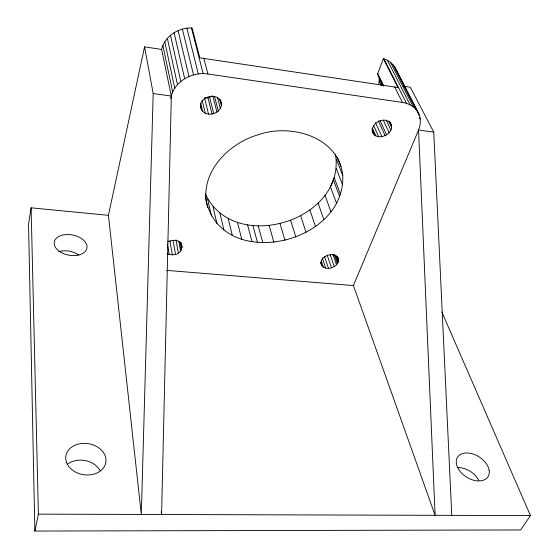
<?xml version="1.0" encoding="UTF-8"?>
<svg xmlns="http://www.w3.org/2000/svg" width="559" height="559" viewBox="0 0 559 559"><rect width="100%" height="100%" fill="white"/><g stroke="black" fill="none" stroke-linecap="round" stroke-linejoin="round"><path stroke-width="0.84" d="M205.3 193.763C233.417 255.17 346.063 220.875 335.498 154.368M207.724 207.578C197.998 174.128 227.876 143.474 258.09 134.803C290.456 123.183 338.628 136.466 342.737 175.449C345.867 245.506 218.779 272.904 205.467 197.453M398.155 87.532L199.808 57.822L192.142 28.013C178.789 27.314 164.779 36.028 161.635 49.437L171.327 96.064L161.579 514.504L161.251 511.911M144.564 46.844L153.187 93.57L141.315 514.441L108.432 215.327L144.564 46.844L161.635 49.437M338.447 259.159C335.183 249.95 317.603 256.392 321.649 265.49C326.973 272.526 342.199 265.532 337.615 256.798M108.432 215.327L31.101 207.815L28.551 224.152L34.861 531.05L520.66 529.946L530.449 515.587L441.827 311.957M378.806 84.416L379.316 78.854L377.688 73.753L383.348 58.681C388.177 60.072 392.474 63.258 395.045 67.597L418.02 112.226C421.088 117.663 420.927 124.377 418.558 130.044L353.414 285.565L435.105 515.307L418.558 130.044L433.756 132.134L451.763 515.356M34.861 531.05L38.389 514.14L31.101 207.815M170.719 98.608C173.451 81.782 191.793 71.447 207.927 73.998L402.48 102.451C408.72 103.38 414.778 106.678 418.02 112.226M371.938 130.722C375.606 143.97 397.994 132.902 389.902 121.869M221.14 102.493C217.297 90.16 195 98.16 201.687 110.095C207.836 119.214 225.095 111.779 220.707 100.886M167.141 253.786C185.777 260.214 187.363 233.955 167.595 241.774M208.556 114.113L204.496 97.895L207.948 97.86L212.762 95.973L216.99 112.149M38.389 514.14L530.449 515.587M166.701 270.381L353.414 285.565M153.187 93.57L171.327 96.064M403.514 86.191L410.313 87.225L433.756 132.134M390.643 123.434C384.585 115.364 369.157 123.602 372.993 133.091M419.467 115.461L395.045 67.597M393.026 64.746L415.945 109.326M419.453 117.404L420.242 118.948M390.455 62.294L413.283 106.839M387.401 60.295L410.096 104.826M383.935 58.821L406.47 103.352M383.348 58.681L398.057 87.784M394.745 87.015L402.48 102.451M377.688 73.753L383.726 86.128M378.771 76.206L383.299 85.492M379.316 78.854L382.335 85.052M379.33 81.614L381.21 85.499M389.35 121.247L391.573 125.943M388.666 121.058L391.628 127.326M386.122 119.954L390.916 130.149M383.32 120.213L389.183 132.776M380.099 120.765L386.639 134.922M378.268 120.779L385.151 135.732M375.48 122.54L381.944 136.724M373.754 125.747L378.736 136.794M372.357 128.032L375.893 135.921M371.889 128.85L374.712 135.159M337.538 157.512L341.004 166.372M336.448 159.287L342.737 175.449M336.287 168.552L342.52 184.77M340.396 194.085L334.247 177.804L330.439 186.79L336.476 203.127M333.457 180.089L339.586 196.377M324.989 195.273L330.893 211.679M337.168 256.336L338.544 260.284M318.071 203.043L323.815 219.512M336.469 255.91L338.398 261.437M335.526 255.484L337.992 262.59M334.072 254.233L337.356 263.715M332.954 254.499L336.504 264.777M330.187 254.722L334.247 266.587M327.19 255.163L331.487 267.831M309.882 209.911L315.451 226.451M324.527 256.469L328.517 268.355M322.25 257.804L325.687 268.11M321.208 260.774L323.305 267.118M320.6 262.318L321.649 265.49M300.644 215.711L306.032 232.313M290.596 220.302L295.788 236.96M279.996 223.572L284.992 240.293M269.11 225.452L273.91 242.229M258.202 225.871L262.814 242.697M220.155 99.474L220.588 101.081M219.617 99.069L221.35 105.511M252.892 225.347L257.413 242.194M217.367 97.196L220.379 108.488M214.509 96.539L218.338 111.08M247.567 224.823L251.99 241.691M203.762 58.136L207.927 73.998M209.653 97.462L213.811 113.659M191.444 27.95L203.148 73.634M207.948 97.86L212.071 114.064M237.463 222.314L241.719 239.217M186.888 28.202L198.312 73.942M202.099 100.18L205.293 113.163M200.695 103.191L202.665 111.304M182.402 29.096L193.54 74.913M228.17 218.394L232.278 235.311M200.311 104.421L201.687 110.095M178.097 30.605L188.956 76.513M219.939 213.133L223.921 230.063M174.087 32.695L184.68 78.707M213.028 206.662L216.899 223.586M207.634 199.116L211.435 216.026M170.474 35.308L180.823 81.432M205.523 196.782L205.901 198.466M167.358 38.375L177.482 84.619M164.8 41.813L174.743 88.189M162.886 45.531L172.682 92.032M181.256 242.613L182.171 247.518M179.851 241.754L181.361 249.943M178.782 241.243L180.578 251.075M176.001 239.874L178.37 252.996M173.045 240.349L175.519 254.31M169.915 240.887L172.34 254.862M167.379 243.899L169.202 254.59M58.59 251.69A16.407 10.328 10.2 0 1 78.735 255.016M67.569 464.138A19.942 15.701 8.2 0 1 100.11 470.755M458.017 467.603A17.846 11.984 33 0 1 478.818 480.467M66.577 462.579L65.857 459.896A20.243 15.694 8.8 0 1 92.619 444.733A20.243 15.694 8.8 0 1 99.754 471.433A20.243 15.694 8.8 0 1 66.577 462.579M489.23 470.608L488.699 468.281A18.084 11.928 32.6 0 0 461.594 453.922A18.084 11.928 32.6 0 0 466.954 477.372A18.084 11.928 32.6 0 0 489.23 470.608M59.715 251.599A16.609 10.258 10.5 0 0 86.715 248.958A16.609 10.258 10.5 0 0 65.396 234.647A16.609 10.258 10.5 0 0 59.715 251.599"/></g></svg>
